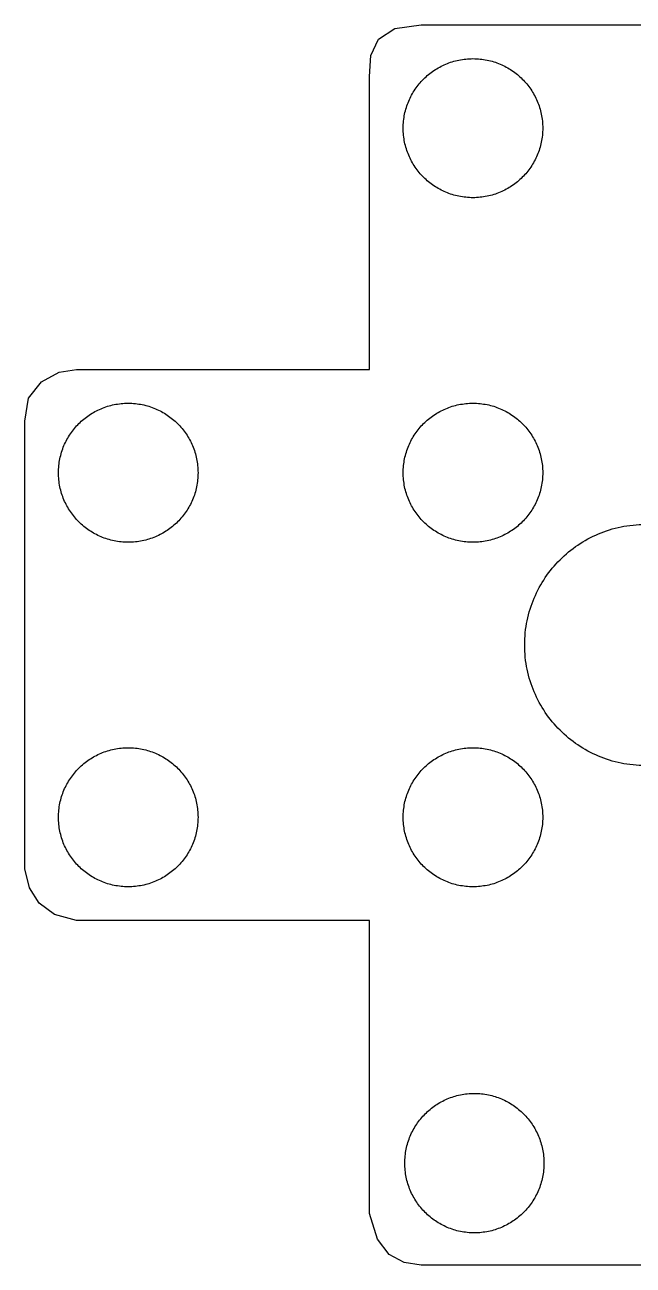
# Model space of a CAD drawing. Extents: x 0.1 to 36.1, y 0.1 to 36.1.
# Drawn here: x 0.14 to 17.79, y 0.14 to 36.14 of the extents above; entities that cross this region are included whole.
import ezdxf

# ---------------------------------------------------------------- set-up
doc = ezdxf.new("R2010")
doc.units = 0
doc.layers.add('Layer_1', color=7, linetype='CONTINUOUS')

msp = doc.modelspace()

# ---------------------------------------------------------------- linework, layer by layer
at = {"layer": 'Layer_1', "color": 7}
msp.add_lwpolyline([(34.641111, 0.141111), (11.641111, 0.141111), (11.147945, 0.220695), (10.714681, 0.450034), (10.369632, 0.899914), (10.141111, 1.641111), (10.141111, 10.141111), (1.641111, 10.141111), (1.001976, 10.32241), (0.557941, 10.646785), (0.280491, 11.093323), (0.141111, 11.641111), (0.141111, 24.64111), (0.250152, 25.304507), (0.627773, 25.781731), (1.137064, 26.063643), (1.641111, 26.14111), (10.141111, 26.14111), (10.141111, 34.64111), (10.177911, 35.25152), (10.404151, 35.724255), (10.873872, 36.030418), (11.641111, 36.14111), (34.641111, 36.141109)], dxfattribs=at)
at = {"layer": 'Layer_1', "color": 1}
for points in [[(15.164862, 33.141107), (15.164862, 33.141107)], [(5.164862, 23.14111), (5.164862, 23.14111)], [(15.164862, 23.14111), (15.164862, 23.14111)], [(5.164862, 13.14111), (5.164862, 13.14111)], [(15.164862, 13.14111), (15.164862, 13.14111)], [(13.181243, 1.079143), (13.181243, 1.079143)]]:
    msp.add_lwpolyline(points, dxfattribs=at)
for points in [[(12.009613, 34.814165), (12.117278, 34.886681), (12.232317, 34.94914), (12.353376, 35.000189)], [(12.353376, 35.000189), (12.474435, 35.051238), (12.601514, 35.090878), (12.733255, 35.117753)], [(12.733255, 35.117753), (12.864996, 35.14463), (13.001401, 35.158745), (13.141111, 35.158745)], [(13.141111, 35.158745), (13.280822, 35.158745), (13.417226, 35.14463), (13.548968, 35.117753)], [(13.548968, 35.117753), (13.680709, 35.090878), (13.807787, 35.051238), (13.928846, 35.000189)], [(13.928846, 35.000189), (14.049905, 34.94914), (14.164945, 34.886681), (14.272609, 34.814165)], [(11.462986, 34.269188), (11.535722, 34.376526), (11.618547, 34.476513), (11.710104, 34.567792)], [(11.710104, 34.567792), (11.80166, 34.659073), (11.901949, 34.741648), (12.009613, 34.814165)], [(14.272609, 34.814165), (14.380274, 34.741648), (14.480562, 34.659073), (14.572119, 34.567792)], [(14.572119, 34.567792), (14.663676, 34.476513), (14.7465, 34.376526), (14.819237, 34.269188)], [(11.276397, 33.926462), (11.327601, 34.047156), (11.390249, 34.161848), (11.462986, 34.269188)], [(14.819237, 34.269188), (14.891973, 34.161848), (14.954622, 34.047156), (15.005825, 33.926462)], [(11.158476, 33.547731), (11.185435, 33.679074), (11.225194, 33.80577), (11.276397, 33.926462)], [(15.005825, 33.926462), (15.057029, 33.80577), (15.096788, 33.679074), (15.123746, 33.547731)], [(11.117361, 33.141107), (11.117361, 33.280397), (11.131518, 33.416388), (11.158476, 33.547731)], [(15.123746, 33.547731), (15.150704, 33.416388), (15.164862, 33.280397), (15.164862, 33.141107)], [(11.158476, 32.734483), (11.131518, 32.865827), (11.117361, 33.001818), (11.117361, 33.141107)], [(15.164862, 33.141107), (15.164862, 33.001818), (15.150704, 32.865827), (15.123746, 32.734483)], [(11.276397, 32.355752), (11.225194, 32.476444), (11.185435, 32.60314), (11.158476, 32.734483)], [(15.123746, 32.734483), (15.096788, 32.60314), (15.057029, 32.476444), (15.005825, 32.355752)], [(11.462986, 32.013026), (11.390249, 32.120366), (11.327601, 32.235058), (11.276397, 32.355752)], [(15.005825, 32.355752), (14.954622, 32.235058), (14.891973, 32.120366), (14.819237, 32.013026)], [(11.710104, 31.714422), (11.618547, 31.805701), (11.535722, 31.905688), (11.462986, 32.013026)], [(12.009613, 31.46805), (11.901949, 31.540566), (11.80166, 31.623142), (11.710104, 31.714422)], [(14.572119, 31.714422), (14.480562, 31.623142), (14.380274, 31.540566), (14.272609, 31.46805)], [(14.819237, 32.013026), (14.7465, 31.905688), (14.663676, 31.805701), (14.572119, 31.714422)], [(12.353376, 31.282025), (12.232317, 31.333074), (12.117278, 31.395533), (12.009613, 31.46805)], [(14.272609, 31.46805), (14.164945, 31.395533), (14.049905, 31.333074), (13.928846, 31.282025)], [(12.733255, 31.164461), (12.601514, 31.191337), (12.474435, 31.230976), (12.353376, 31.282025)], [(13.141111, 31.123469), (13.001401, 31.123469), (12.864996, 31.137584), (12.733255, 31.164461)], [(13.548968, 31.164461), (13.417226, 31.137584), (13.280822, 31.123469), (13.141111, 31.123469)], [(13.928846, 31.282025), (13.807787, 31.230976), (13.680709, 31.191337), (13.548968, 31.164461)], [(2.009614, 24.814168), (2.117278, 24.886684), (2.232318, 24.949143), (2.353377, 25.000192)], [(2.353377, 25.000192), (2.474436, 25.051241), (2.601515, 25.090881), (2.733256, 25.117756)], [(2.733256, 25.117756), (2.864997, 25.144633), (3.001401, 25.158748), (3.141112, 25.158748)], [(3.141112, 25.158748), (3.280823, 25.158748), (3.417227, 25.144633), (3.548968, 25.117756)], [(3.548968, 25.117756), (3.68071, 25.090881), (3.807788, 25.051241), (3.928847, 25.000192)], [(3.928847, 25.000192), (4.049906, 24.949143), (4.164946, 24.886684), (4.27261, 24.814168)], [(12.009613, 24.814168), (12.117278, 24.886684), (12.232317, 24.949143), (12.353376, 25.000192)], [(12.353376, 25.000192), (12.474435, 25.051241), (12.601514, 25.090881), (12.733255, 25.117756)], [(12.733255, 25.117756), (12.864996, 25.144633), (13.001401, 25.158748), (13.141111, 25.158748)], [(13.141111, 25.158748), (13.280822, 25.158748), (13.417226, 25.144633), (13.548968, 25.117756)], [(13.548968, 25.117756), (13.680709, 25.090881), (13.807787, 25.051241), (13.928846, 25.000192)], [(13.928846, 25.000192), (14.049905, 24.949143), (14.164945, 24.886684), (14.272609, 24.814168)], [(1.462987, 24.269191), (1.535723, 24.376529), (1.618548, 24.476516), (1.710105, 24.567795)], [(1.710105, 24.567795), (1.801661, 24.659076), (1.90195, 24.741651), (2.009614, 24.814168)], [(4.27261, 24.814168), (4.380274, 24.741651), (4.480563, 24.659076), (4.57212, 24.567795)], [(4.57212, 24.567795), (4.663676, 24.476516), (4.746501, 24.376529), (4.819238, 24.269191)], [(11.462986, 24.269191), (11.535722, 24.376529), (11.618547, 24.476516), (11.710104, 24.567795)], [(11.710104, 24.567795), (11.80166, 24.659076), (11.901949, 24.741651), (12.009613, 24.814168)], [(14.272609, 24.814168), (14.380274, 24.741651), (14.480562, 24.659076), (14.572119, 24.567795)], [(14.572119, 24.567795), (14.663676, 24.476516), (14.7465, 24.376529), (14.819237, 24.269191)], [(1.276398, 23.926465), (1.327602, 24.047159), (1.39025, 24.161852), (1.462987, 24.269191)], [(4.819238, 24.269191), (4.891974, 24.161852), (4.954622, 24.047159), (5.005826, 23.926465)], [(11.276397, 23.926465), (11.327601, 24.047159), (11.390249, 24.161852), (11.462986, 24.269191)], [(14.819237, 24.269191), (14.891973, 24.161852), (14.954622, 24.047159), (15.005825, 23.926465)], [(1.158477, 23.547734), (1.185435, 23.679078), (1.225195, 23.805773), (1.276398, 23.926465)], [(5.005826, 23.926465), (5.05703, 23.805773), (5.096789, 23.679078), (5.123747, 23.547734)], [(11.158476, 23.547734), (11.185435, 23.679078), (11.225194, 23.805773), (11.276397, 23.926465)], [(15.005825, 23.926465), (15.057029, 23.805773), (15.096788, 23.679078), (15.123746, 23.547734)], [(1.117362, 23.14111), (1.117362, 23.2804), (1.131519, 23.416391), (1.158477, 23.547734)], [(5.123747, 23.547734), (5.150705, 23.416391), (5.164862, 23.2804), (5.164862, 23.14111)], [(11.117361, 23.14111), (11.117361, 23.2804), (11.131518, 23.416391), (11.158476, 23.547734)], [(15.123746, 23.547734), (15.150704, 23.416391), (15.164862, 23.2804), (15.164862, 23.14111)], [(1.158477, 22.734486), (1.131519, 22.86583), (1.117362, 23.001821), (1.117362, 23.14111)], [(5.164862, 23.14111), (5.164862, 23.001821), (5.150705, 22.86583), (5.123747, 22.734486)], [(11.158476, 22.734486), (11.131518, 22.86583), (11.117361, 23.001821), (11.117361, 23.14111)], [(15.164862, 23.14111), (15.164862, 23.001821), (15.150704, 22.86583), (15.123746, 22.734486)], [(1.276398, 22.355755), (1.225195, 22.476448), (1.185435, 22.603143), (1.158477, 22.734486)], [(5.123747, 22.734486), (5.096789, 22.603143), (5.05703, 22.476448), (5.005826, 22.355755)], [(11.276397, 22.355755), (11.225194, 22.476448), (11.185435, 22.603143), (11.158476, 22.734486)], [(15.123746, 22.734486), (15.096788, 22.603143), (15.057029, 22.476448), (15.005825, 22.355755)], [(1.462987, 22.013029), (1.39025, 22.120369), (1.327602, 22.235061), (1.276398, 22.355755)], [(5.005826, 22.355755), (4.954622, 22.235061), (4.891974, 22.120369), (4.819238, 22.013029)], [(11.462986, 22.013029), (11.390249, 22.120369), (11.327601, 22.235061), (11.276397, 22.355755)], [(15.005825, 22.355755), (14.954622, 22.235061), (14.891973, 22.120369), (14.819237, 22.013029)], [(1.710105, 21.714425), (1.618548, 21.805704), (1.535723, 21.905691), (1.462987, 22.013029)], [(4.819238, 22.013029), (4.746501, 21.905691), (4.663676, 21.805704), (4.57212, 21.714425)], [(11.710104, 21.714425), (11.618547, 21.805704), (11.535722, 21.905691), (11.462986, 22.013029)], [(14.819237, 22.013029), (14.7465, 21.905691), (14.663676, 21.805704), (14.572119, 21.714425)], [(2.009614, 21.468053), (1.90195, 21.540569), (1.801661, 21.623145), (1.710105, 21.714425)], [(4.57212, 21.714425), (4.480563, 21.623145), (4.380274, 21.540569), (4.27261, 21.468053)], [(12.009613, 21.468053), (11.901949, 21.540569), (11.80166, 21.623145), (11.710104, 21.714425)], [(14.572119, 21.714425), (14.480562, 21.623145), (14.380274, 21.540569), (14.272609, 21.468053)], [(17.43574, 21.570001), (17.663581, 21.616624), (17.899488, 21.641109), (18.141112, 21.641109)], [(2.353377, 21.282028), (2.232318, 21.333077), (2.117278, 21.395536), (2.009614, 21.468053)], [(2.733256, 21.164464), (2.601515, 21.19134), (2.474436, 21.230979), (2.353377, 21.282028)], [(3.928847, 21.282028), (3.807788, 21.230979), (3.68071, 21.19134), (3.548968, 21.164464)], [(4.27261, 21.468053), (4.164946, 21.395536), (4.049906, 21.333077), (3.928847, 21.282028)], [(12.353376, 21.282028), (12.232317, 21.333077), (12.117278, 21.395536), (12.009613, 21.468053)], [(12.733255, 21.164464), (12.601514, 21.19134), (12.474435, 21.230979), (12.353376, 21.282028)], [(13.928846, 21.282028), (13.807787, 21.230979), (13.680709, 21.19134), (13.548968, 21.164464)], [(14.272609, 21.468053), (14.164945, 21.395536), (14.049905, 21.333077), (13.928846, 21.282028)], [(16.184228, 21.043366), (16.37043, 21.169159), (16.569386, 21.277506), (16.778753, 21.366063)], [(16.778753, 21.366063), (16.988121, 21.454617), (17.207897, 21.523378), (17.43574, 21.570001)], [(3.141112, 21.123472), (3.001401, 21.123472), (2.864997, 21.137587), (2.733256, 21.164464)], [(3.548968, 21.164464), (3.417227, 21.137587), (3.280823, 21.123472), (3.141112, 21.123472)], [(13.141111, 21.123472), (13.001401, 21.123472), (12.864996, 21.137587), (12.733255, 21.164464)], [(13.548968, 21.164464), (13.417226, 21.137587), (13.280822, 21.123472), (13.141111, 21.123472)], [(15.666237, 20.615984), (15.824582, 20.774326), (15.998027, 20.91757), (16.184228, 21.043366)], [(15.238857, 20.097993), (15.364651, 20.284195), (15.507894, 20.457639), (15.666237, 20.615984)], [(14.916158, 19.503467), (15.004714, 19.712835), (15.113062, 19.911793), (15.238857, 20.097993)], [(14.712219, 18.846483), (14.758843, 19.074323), (14.827604, 19.294102), (14.916158, 19.503467)], [(14.641111, 18.141111), (14.641111, 18.382735), (14.665596, 18.618642), (14.712219, 18.846483)], [(14.712219, 17.435738), (14.665596, 17.663579), (14.641111, 17.899486), (14.641111, 18.141111)], [(14.916158, 16.778752), (14.827604, 16.988119), (14.758843, 17.207896), (14.712219, 17.435738)], [(15.238857, 16.184226), (15.113062, 16.370428), (15.004714, 16.569384), (14.916158, 16.778752)], [(15.666237, 15.666235), (15.507894, 15.82458), (15.364651, 15.998026), (15.238857, 16.184226)], [(16.184228, 15.238855), (15.998027, 15.364649), (15.824582, 15.507893), (15.666237, 15.666235)], [(2.733256, 15.117757), (2.864997, 15.144634), (3.001401, 15.158748), (3.141112, 15.158748)], [(3.141112, 15.158748), (3.280823, 15.158748), (3.417227, 15.144634), (3.548968, 15.117757)], [(12.733255, 15.117757), (12.864996, 15.144634), (13.001401, 15.158748), (13.141111, 15.158748)], [(13.141111, 15.158748), (13.280822, 15.158748), (13.417226, 15.144634), (13.548968, 15.117757)], [(16.778753, 14.916156), (16.569386, 15.004713), (16.37043, 15.11306), (16.184228, 15.238855)], [(1.710105, 14.567795), (1.801661, 14.659076), (1.90195, 14.741651), (2.009614, 14.814168)], [(2.009614, 14.814168), (2.117278, 14.886684), (2.232318, 14.949143), (2.353377, 15.000193)], [(2.353377, 15.000193), (2.474436, 15.051242), (2.601515, 15.090881), (2.733256, 15.117757)], [(3.548968, 15.117757), (3.68071, 15.090881), (3.807788, 15.051242), (3.928847, 15.000193)], [(3.928847, 15.000193), (4.049906, 14.949143), (4.164946, 14.886684), (4.27261, 14.814168)], [(4.27261, 14.814168), (4.380274, 14.741651), (4.480563, 14.659076), (4.57212, 14.567795)], [(11.710104, 14.567795), (11.80166, 14.659076), (11.901949, 14.741651), (12.009613, 14.814168)], [(12.009613, 14.814168), (12.117278, 14.886684), (12.232317, 14.949143), (12.353376, 15.000193)], [(12.353376, 15.000193), (12.474435, 15.051242), (12.601514, 15.090881), (12.733255, 15.117757)], [(13.548968, 15.117757), (13.680709, 15.090881), (13.807787, 15.051242), (13.928846, 15.000193)], [(13.928846, 15.000193), (14.049905, 14.949143), (14.164945, 14.886684), (14.272609, 14.814168)], [(14.272609, 14.814168), (14.380274, 14.741651), (14.480562, 14.659076), (14.572119, 14.567795)], [(17.43574, 14.712218), (17.207897, 14.758841), (16.988121, 14.827602), (16.778753, 14.916156)], [(1.462987, 14.269191), (1.535723, 14.37653), (1.618548, 14.476516), (1.710105, 14.567795)], [(4.57212, 14.567795), (4.663676, 14.476516), (4.746501, 14.37653), (4.819238, 14.269191)], [(11.462986, 14.269191), (11.535722, 14.37653), (11.618547, 14.476516), (11.710104, 14.567795)], [(14.572119, 14.567795), (14.663676, 14.476516), (14.7465, 14.37653), (14.819237, 14.269191)], [(18.141112, 14.64111), (17.899488, 14.64111), (17.663581, 14.665595), (17.43574, 14.712218)], [(1.276398, 13.926466), (1.327602, 14.04716), (1.39025, 14.161852), (1.462987, 14.269191)], [(4.819238, 14.269191), (4.891974, 14.161852), (4.954622, 14.04716), (5.005826, 13.926466)], [(11.276397, 13.926466), (11.327601, 14.04716), (11.390249, 14.161852), (11.462986, 14.269191)], [(14.819237, 14.269191), (14.891973, 14.161852), (14.954622, 14.04716), (15.005825, 13.926466)], [(1.158477, 13.547734), (1.185435, 13.679078), (1.225195, 13.805773), (1.276398, 13.926466)], [(5.005826, 13.926466), (5.05703, 13.805773), (5.096789, 13.679078), (5.123747, 13.547734)], [(11.158476, 13.547734), (11.185435, 13.679078), (11.225194, 13.805773), (11.276397, 13.926466)], [(15.005825, 13.926466), (15.057029, 13.805773), (15.096788, 13.679078), (15.123746, 13.547734)], [(1.117362, 13.14111), (1.117362, 13.2804), (1.131519, 13.416391), (1.158477, 13.547734)], [(5.123747, 13.547734), (5.150705, 13.416391), (5.164862, 13.2804), (5.164862, 13.14111)], [(11.117361, 13.14111), (11.117361, 13.2804), (11.131518, 13.416391), (11.158476, 13.547734)], [(15.123746, 13.547734), (15.150704, 13.416391), (15.164862, 13.2804), (15.164862, 13.14111)], [(1.158477, 12.734487), (1.131519, 12.86583), (1.117362, 13.001821), (1.117362, 13.14111)], [(5.164862, 13.14111), (5.164862, 13.001821), (5.150705, 12.86583), (5.123747, 12.734487)], [(11.158476, 12.734487), (11.131518, 12.86583), (11.117361, 13.001821), (11.117361, 13.14111)], [(15.164862, 13.14111), (15.164862, 13.001821), (15.150704, 12.86583), (15.123746, 12.734487)], [(1.276398, 12.355755), (1.225195, 12.476448), (1.185435, 12.603143), (1.158477, 12.734487)], [(5.123747, 12.734487), (5.096789, 12.603143), (5.05703, 12.476448), (5.005826, 12.355755)], [(11.276397, 12.355755), (11.225194, 12.476448), (11.185435, 12.603143), (11.158476, 12.734487)], [(15.123746, 12.734487), (15.096788, 12.603143), (15.057029, 12.476448), (15.005825, 12.355755)], [(1.462987, 12.01303), (1.39025, 12.120369), (1.327602, 12.235061), (1.276398, 12.355755)], [(5.005826, 12.355755), (4.954622, 12.235061), (4.891974, 12.120369), (4.819238, 12.01303)], [(11.462986, 12.01303), (11.390249, 12.120369), (11.327601, 12.235061), (11.276397, 12.355755)], [(15.005825, 12.355755), (14.954622, 12.235061), (14.891973, 12.120369), (14.819237, 12.01303)], [(1.710105, 11.714425), (1.618548, 11.805705), (1.535723, 11.905691), (1.462987, 12.01303)], [(4.819238, 12.01303), (4.746501, 11.905691), (4.663676, 11.805705), (4.57212, 11.714425)], [(11.710104, 11.714425), (11.618547, 11.805705), (11.535722, 11.905691), (11.462986, 12.01303)], [(14.819237, 12.01303), (14.7465, 11.905691), (14.663676, 11.805705), (14.572119, 11.714425)], [(2.009614, 11.468053), (1.90195, 11.54057), (1.801661, 11.623145), (1.710105, 11.714425)], [(4.57212, 11.714425), (4.480563, 11.623145), (4.380274, 11.54057), (4.27261, 11.468053)], [(12.009613, 11.468053), (11.901949, 11.54057), (11.80166, 11.623145), (11.710104, 11.714425)], [(14.572119, 11.714425), (14.480562, 11.623145), (14.380274, 11.54057), (14.272609, 11.468053)], [(2.353377, 11.282028), (2.232318, 11.333078), (2.117278, 11.395537), (2.009614, 11.468053)], [(2.733256, 11.164464), (2.601515, 11.19134), (2.474436, 11.230979), (2.353377, 11.282028)], [(3.141112, 11.123473), (3.001401, 11.123473), (2.864997, 11.137587), (2.733256, 11.164464)], [(3.548968, 11.164464), (3.417227, 11.137587), (3.280823, 11.123473), (3.141112, 11.123473)], [(3.928847, 11.282028), (3.807788, 11.230979), (3.68071, 11.19134), (3.548968, 11.164464)], [(4.27261, 11.468053), (4.164946, 11.395537), (4.049906, 11.333078), (3.928847, 11.282028)], [(12.353376, 11.282028), (12.232317, 11.333078), (12.117278, 11.395537), (12.009613, 11.468053)], [(12.733255, 11.164464), (12.601514, 11.19134), (12.474435, 11.230979), (12.353376, 11.282028)], [(13.141111, 11.123473), (13.001401, 11.123473), (12.864996, 11.137587), (12.733255, 11.164464)], [(13.548968, 11.164464), (13.417226, 11.137587), (13.280822, 11.123473), (13.141111, 11.123473)], [(13.928846, 11.282028), (13.807787, 11.230979), (13.680709, 11.19134), (13.548968, 11.164464)], [(14.272609, 11.468053), (14.164945, 11.395537), (14.049905, 11.333078), (13.928846, 11.282028)], [(12.395888, 4.967608), (12.516581, 5.018811), (12.643276, 5.05857), (12.774619, 5.085529)], [(12.774619, 5.085529), (12.905963, 5.112487), (13.041954, 5.126644), (13.181243, 5.126644)], [(13.181243, 5.126644), (13.320533, 5.126644), (13.456524, 5.112487), (13.587867, 5.085529)], [(13.587867, 5.085529), (13.719211, 5.05857), (13.845906, 5.018811), (13.966599, 4.967608)], [(11.754558, 4.533901), (11.845837, 4.625458), (11.945824, 4.708283), (12.053163, 4.781019)], [(12.053163, 4.781019), (12.160502, 4.853756), (12.275194, 4.916404), (12.395888, 4.967608)], [(13.966599, 4.967608), (14.087292, 4.916404), (14.201985, 4.853756), (14.309324, 4.781019)], [(14.309324, 4.781019), (14.416662, 4.708283), (14.516649, 4.625458), (14.607928, 4.533901)], [(11.508186, 4.234392), (11.580703, 4.342056), (11.663278, 4.442345), (11.754558, 4.533901)], [(14.607928, 4.533901), (14.699209, 4.442345), (14.781784, 4.342056), (14.854301, 4.234392)], [(11.322161, 3.890629), (11.37321, 4.011688), (11.435669, 4.126727), (11.508186, 4.234392)], [(14.854301, 4.234392), (14.926817, 4.126727), (14.989276, 4.011688), (15.040325, 3.890629)], [(11.204597, 3.51075), (11.231473, 3.642491), (11.271112, 3.76957), (11.322161, 3.890629)], [(15.040325, 3.890629), (15.091375, 3.76957), (15.131014, 3.642491), (15.157889, 3.51075)], [(11.163606, 3.102894), (11.163606, 3.242604), (11.17772, 3.379009), (11.204597, 3.51075)], [(15.157889, 3.51075), (15.184766, 3.379009), (15.198881, 3.242604), (15.198881, 3.102894)], [(11.204597, 2.695037), (11.17772, 2.826779), (11.163606, 2.963183), (11.163606, 3.102894)], [(15.198881, 3.102894), (15.198881, 2.963183), (15.184766, 2.826779), (15.157889, 2.695037)], [(11.322161, 2.315159), (11.271112, 2.436218), (11.231473, 2.563296), (11.204597, 2.695037)], [(15.157889, 2.695037), (15.131014, 2.563296), (15.091375, 2.436218), (15.040325, 2.315159)], [(11.508186, 1.971396), (11.435669, 2.07906), (11.37321, 2.1941), (11.322161, 2.315159)], [(15.040325, 2.315159), (14.989276, 2.1941), (14.926817, 2.07906), (14.854301, 1.971396)], [(11.754558, 1.671886), (11.663278, 1.763443), (11.580703, 1.863731), (11.508186, 1.971396)], [(14.854301, 1.971396), (14.781784, 1.863731), (14.699209, 1.763443), (14.607928, 1.671886)], [(12.053163, 1.424768), (11.945824, 1.497505), (11.845837, 1.580329), (11.754558, 1.671886)], [(14.607928, 1.671886), (14.516649, 1.580329), (14.416662, 1.497505), (14.309324, 1.424768)], [(12.395888, 1.23818), (12.275194, 1.289383), (12.160502, 1.352032), (12.053163, 1.424768)], [(12.774619, 1.120259), (12.643276, 1.147217), (12.516581, 1.186976), (12.395888, 1.23818)], [(13.181243, 1.079143), (13.041954, 1.079143), (12.905963, 1.093301), (12.774619, 1.120259)], [(13.587867, 1.120259), (13.456524, 1.093301), (13.320533, 1.079143), (13.181243, 1.079143)], [(13.966599, 1.23818), (13.845906, 1.186976), (13.719211, 1.147217), (13.587867, 1.120259)], [(14.309324, 1.424768), (14.201985, 1.352032), (14.087292, 1.289383), (13.966599, 1.23818)]]:
    msp.add_open_spline(points, degree=3, dxfattribs=at)

doc.saveas('drawing.dxf')
